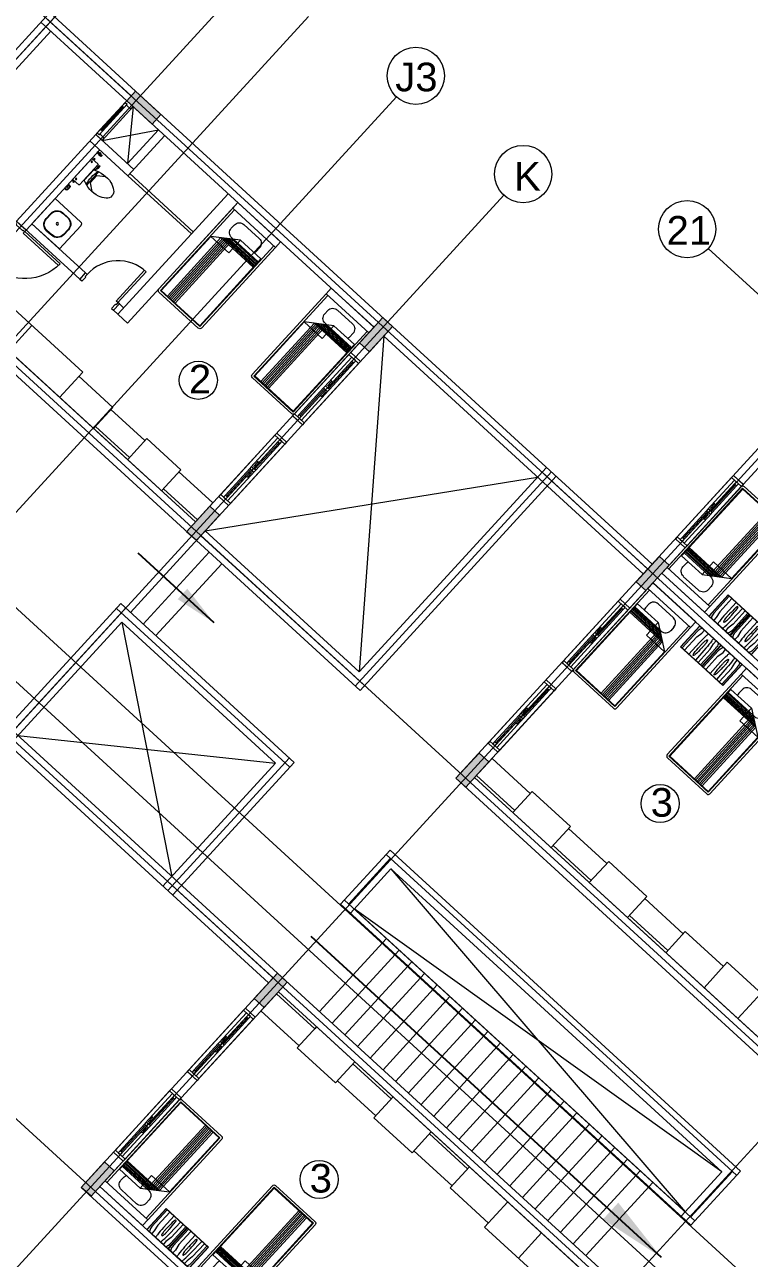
# Model space of a CAD drawing. Header units: metres. Extents: x 750 to 3116, y -341 to 1465.
# Drawn here: x 1629.59 to 1642.23, y 1264.57 to 1286.1 of the extents above; entities that cross this region are included whole.
import ezdxf
from ezdxf.enums import TextEntityAlignment as Align

# ---------------------------------------------------------------- set-up
doc = ezdxf.new("R2010")
doc.units = ezdxf.units.M
doc.linetypes.add('ACAD_ISO02W100', pattern=[15, 12, -3])
for name, color, linetype, lineweight in [('A-Door', 254, 'Continuous', 5), ('Bathroom Door', 252, 'Continuous', 5), ('Bathroom fur', 252, 'Continuous', 5), ('Centre Line', 7, 'Continuous', 13), ('Column', 50, 'Continuous', 20), ('Cutout', 153, 'Continuous', 5), ('Door', 253, 'Continuous', 5), ('Furniture', 44, 'Continuous', 5), ('GUIDE LINE', 7, 'Continuous', 5), ('Hatch', 251, 'Continuous', 5), ('Hidden line', 251, 'Continuous', 5), ('Inverted beam', 252, 'Continuous', 5), ('Railing', 190, 'Continuous', 5), ('Stiarcase', 180, 'Continuous', 5), ('Wall ext', 20, 'Continuous', 18), ('WINDOW', 33, 'Continuous', 5)]:
    doc.layers.add(name, color=color, linetype=linetype, lineweight=lineweight)
doc.layers.add('Text', color=7, linetype='Continuous')
doc.styles.get("Standard").update_dxf_attribs({"font": 'arial.ttf'})
doc.styles.add('TEXT-DET', font='simplex.shx', dxfattribs={"width": 0.7})
doc.dimstyles.new('ISO-25', dxfattribs={"dimtxt": 2, "dimasz": 2, "dimexe": 1.25, "dimexo": 0.625, "dimgap": 1.5, "dimtad": 1, "dimtxsty": 'Standard', "dimblk": 'DOT', "dimcen": 1.5, "dimadec": 0, "dimazin": 0, "dimtfac": 1, "dimtmove": 0, "dimatfit": 3, "dimfxl": 0, "dimarcsym": 0})

# ---------------------------------------------------------------- blocks, each defined once
blk = doc.blocks.new('Water Closet')
at = {"layer": 'Bathroom fur', "linetype": 'Continuous', "lineweight": -3}
for p, q in [((1886.331, 447.871), (1886.35, 447.871)), ((1886.331, 447.851), (1886.35, 447.851)), ((1886.364, 447.861), (1886.346, 447.861)), ((1886.364, 447.861), (1886.349, 447.87)), ((1886.364, 447.861), (1886.349, 447.853)), ((1886.364, 447.861), (1886.355, 447.877)), ((1886.364, 447.861), (1886.355, 447.846)), ((1886.364, 447.861), (1886.364, 447.879)), ((1886.364, 447.861), (1886.364, 447.879)), ((1886.364, 447.861), (1886.364, 447.879)), ((1886.364, 447.861), (1886.364, 447.879)), ((1886.364, 447.861), (1886.364, 447.879)), ((1886.364, 447.861), (1886.364, 447.879)), ((1886.364, 447.861), (1886.364, 447.879)), ((1886.364, 447.861), (1886.364, 447.879)), ((1886.364, 447.861), (1886.364, 447.879)), ((1886.364, 447.861), (1886.364, 447.879)), ((1886.364, 447.861), (1886.364, 447.879)), ((1886.364, 447.861), (1886.364, 447.879)), ((1886.364, 447.861), (1886.373, 447.877)), ((1886.364, 447.861), (1886.379, 447.87)), ((1886.364, 447.861), (1886.381, 447.861)), ((1886.364, 447.861), (1886.379, 447.853)), ((1886.364, 447.861), (1886.373, 447.846)), ((1886.364, 447.861), (1886.364, 447.844)), ((1886.378, 447.871), (1886.416, 447.871)), ((1886.378, 447.851), (1886.416, 447.851)), ((1886.416, 447.851), (1886.416, 447.871))]:
    blk.add_line(p, q, dxfattribs=at)
at = {"layer": 'Bathroom fur', "linetype": 'ByBlock'}
for p, q in [((1886.152, 447.554), (1886.027, 447.644)), ((1886.217, 447.662), (1886.217, 447.713)), ((1886.239, 447.713), (1886.217, 447.713)), ((1886.217, 447.662), (1886.232, 447.625)), ((1886.232, 447.625), (1886.239, 447.625)), ((1886.239, 447.608), (1886.239, 447.713)), ((1886.239, 447.666), (1886.264, 447.666)), ((1886.239, 447.608), (1886.264, 447.608)), ((1886.264, 447.23), (1886.264, 447.703)), ((1886.407, 447.713), (1886.274, 447.713)), ((1886.39, 447.724), (1886.365, 447.724)), ((1886.365, 447.724), (1886.365, 447.715)), ((1886.39, 447.715), (1886.365, 447.715)), ((1886.387, 447.744), (1886.368, 447.744)), ((1886.368, 447.744), (1886.368, 447.724)), ((1886.387, 447.744), (1886.387, 447.724)), ((1886.39, 447.724), (1886.39, 447.715)), ((1886.416, 447.23), (1886.416, 447.703)), ((1886.152, 447.379), (1886.152, 447.554)), ((1886.256, 447.343), (1886.256, 447.59)), ((1886.152, 447.379), (1886.027, 447.288)), ((1886.407, 447.22), (1886.274, 447.22)), ((1886.365, 447.208), (1886.365, 447.218)), ((1886.39, 447.218), (1886.365, 447.218)), ((1886.39, 447.208), (1886.365, 447.208)), ((1886.368, 447.189), (1886.368, 447.208)), ((1886.387, 447.189), (1886.368, 447.189)), ((1886.387, 447.189), (1886.387, 447.208)), ((1886.39, 447.208), (1886.39, 447.218))]:
    blk.add_line(p, q, dxfattribs=at)
at = {"layer": 'Bathroom fur'}
for p, q in [((1886.356, 447.031), (1886.356, 447.081)), ((1886.366, 447.031), (1886.366, 447.081)), ((1886.416, 447.106), (1886.381, 447.106)), ((1886.416, 447.096), (1886.381, 447.096)), ((1886.416, 447.016), (1886.381, 447.016)), ((1886.416, 447.006), (1886.381, 447.006))]:
    blk.add_line(p, q, dxfattribs=at)
at = {"layer": 'Bathroom fur', "linetype": 'Continuous', "lineweight": -3}
blk.add_circle((1886.364, 447.861), 0.0175, dxfattribs=at)
at = {"layer": 'Bathroom fur', "linetype": 'ByBlock'}
for centre in [(1886.378, 447.669), (1886.378, 447.264)]:
    blk.add_circle(centre, 0.0123, dxfattribs=at)
at = {"layer": 'Bathroom fur', "linetype": 'Continuous', "lineweight": -3}
blk.add_arc((1886.331, 447.861), 0.01, 90.002, 270, dxfattribs=at)
at = {"layer": 'Bathroom fur', "linetype": 'ByBlock'}
for centre, radius, start, end in [((1886.035, 447.208), 0.446, 109.2942, 127.2549), ((1886.017, 447.095), 0.55, 64.2321, 103.6755), ((1884.672, 447.479), 1.501, 353.4552, 5.5271), ((1885.552, 447.472), 0.65, 345.9276, 13.0204), ((1886.274, 447.703), 0.00987, 90, 180), ((1886.407, 447.703), 0.00987, 0, 90), ((1885.835, 447.467), 0.119, 126.3794, 233.6206), ((1886.041, 447.728), 0.451, 232.2382, 250.1051), ((1886.017, 447.838), 0.55, 256.3245, 295.7679), ((1886.274, 447.23), 0.00987, 180, 270), ((1886.407, 447.23), 0.00987, 270, 0)]:
    blk.add_arc(centre, radius, start, end, dxfattribs=at)
at = {"layer": 'Bathroom fur'}
for centre, radius, start, end in [((1886.381, 447.081), 0.025, 90, 180), ((1886.381, 447.031), 0.025, 180, 270), ((1886.381, 447.081), 0.015, 90, 180), ((1886.381, 447.031), 0.015, 180, 270)]:
    blk.add_arc(centre, radius, start, end, dxfattribs=at)
at = {"layer": 'Bathroom fur', "style": 'TEXT-DET', "width": 0.6}
blk.add_text('1', height=0.06, dxfattribs=at).set_placement((1886.394, 447.07), align=Align.MIDDLE)
blk = doc.blocks.new('Nightstand')
at = {"layer": 'Furniture'}
for p, q in [((1879.838, 464.54), (1879.838, 464.04)), ((1880.338, 464.54), (1879.838, 464.54)), ((1879.843, 464.535), (1879.843, 464.045)), ((1880.333, 464.535), (1879.843, 464.535)), ((1879.869, 464.442), (1879.871, 464.467)), ((1879.869, 464.045), (1879.869, 464.442)), ((1879.929, 464.358), (1879.951, 464.469)), ((1879.951, 464.469), (1879.951, 464.535)), ((1880.074, 464.444), (1880.068, 464.44)), ((1880.08, 464.44), (1880.074, 464.444)), ((1880.226, 464.469), (1880.226, 464.535)), ((1880.248, 464.358), (1880.226, 464.469)), ((1880.308, 464.442), (1880.305, 464.467)), ((1880.308, 464.045), (1880.308, 464.442)), ((1880.333, 464.045), (1880.333, 464.535)), ((1880.338, 464.04), (1880.338, 464.54)), ((1879.929, 464.045), (1879.929, 464.358)), ((1879.997, 464.32), (1879.991, 464.045)), ((1880.147, 464.32), (1880.147, 464.045)), ((1880.248, 464.045), (1880.248, 464.358)), ((1879.838, 464.04), (1880.338, 464.04)), ((1879.843, 464.045), (1880.333, 464.045)), ((1880.068, 464.081), (1880.074, 464.077)), ((1880.074, 464.077), (1880.08, 464.081))]:
    blk.add_line(p, q, dxfattribs=at)
for centre, radius, start, end in [((1880.021, 464.452), 0.15, 146.5657, 174.2856), ((1881.576, 464.32), 1.578, 174.0179, 180), ((1880.825, 464.399), 0.823, 170.5074, 174.0179), ((1880.395, 464.345), 0.343, 169.4757, 175.5997), ((1880.197, 464.382), 0.142, 155.8434, 169.4757), ((1879.951, 464.382), 0.142, 10.5243, 24.1566), ((1879.753, 464.345), 0.343, 4.4003, 10.5243), ((1879.315, 464.399), 0.828, 5.9821, 9.4446), ((1878.564, 464.32), 1.583, 0, 5.9821), ((1880.156, 464.452), 0.15, 5.7144, 33.4343), ((1880.715, 464.32), 0.664, 175.5997, 180), ((1880.715, 464.32), 0.664, 180, 184.4003), ((1886.298, 464.381), 6.246, 181.0259, 182.4606), ((1873.85, 464.381), 6.246, 357.5394, 358.9741), ((1879.433, 464.32), 0.664, 0, 4.4003), ((1879.433, 464.32), 0.664, 355.5997, 0), ((1880.197, 464.139), 0.142, 190.5243, 204.1566), ((1879.951, 464.139), 0.142, 335.8434, 349.4757)]:
    blk.add_arc(centre, radius, start, end, dxfattribs=at)
blk = doc.blocks.new('Bed')
at = {"layer": 'Furniture', "linetype": 'Continuous'}
for p, q in [((1878.327, 465.952), (1879.337, 465.952)), ((1878.327, 465.817), (1878.327, 465.952)), ((1879.337, 465.952), (1879.337, 465.817)), ((1879.337, 465.817), (1878.327, 465.817)), ((1878.327, 463.909), (1878.327, 465.817)), ((1878.367, 463.909), (1878.367, 465.817)), ((1878.642, 465.742), (1879.002, 465.742)), ((1879.297, 465.817), (1879.297, 463.909)), ((1879.337, 465.817), (1879.337, 463.909)), ((1878.377, 465.499), (1878.862, 465.499)), ((1878.377, 463.919), (1878.377, 465.499)), ((1878.525, 465.544), (1878.525, 465.624)), ((1878.862, 465.499), (1879.287, 465.199)), ((1878.862, 465.199), (1878.862, 465.499)), ((1879.12, 465.624), (1879.12, 465.544)), ((1878.962, 465.429), (1878.377, 465.429)), ((1878.992, 465.407), (1878.377, 465.407)), ((1879.022, 465.386), (1878.377, 465.386)), ((1879.052, 465.365), (1878.377, 465.365)), ((1879.082, 465.344), (1878.377, 465.344)), ((1879.112, 465.323), (1878.377, 465.323)), ((1879.142, 465.302), (1878.377, 465.302)), ((1878.962, 463.919), (1878.962, 465.429)), ((1879.002, 465.427), (1878.965, 465.427)), ((1878.992, 463.919), (1878.992, 465.407)), ((1879.022, 463.919), (1879.022, 465.386)), ((1879.052, 463.919), (1879.052, 465.365)), ((1879.082, 463.919), (1879.082, 465.344)), ((1879.112, 463.919), (1879.112, 465.323)), ((1879.142, 463.919), (1879.142, 465.302)), ((1879.287, 465.199), (1878.862, 465.199)), ((1879.287, 465.199), (1879.287, 463.919)), ((1879.297, 463.909), (1878.367, 463.909)), ((1879.297, 463.869), (1878.367, 463.869)), ((1879.287, 463.919), (1878.377, 463.919))]:
    blk.add_line(p, q, dxfattribs=at)
for centre, radius, start, end in [((1878.642, 465.624), 0.117, 90, 180), ((1879.002, 465.624), 0.117, 360, 90), ((1878.642, 465.544), 0.117, 180.0006, 202.5189), ((1879.002, 465.544), 0.117, 270, 0), ((1878.367, 463.909), 0.04, 180, 270), ((1879.297, 463.909), 0.04, 270, 0)]:
    blk.add_arc(centre, radius, start, end, dxfattribs=at)
blk = doc.blocks.new('Wash bashin')
at = {"layer": 'Bathroom fur', "ltscale": 0.35}
for p, q in [((1884.117, 437.933), (1884.717, 437.933)), ((1884.717, 437.333), (1884.717, 437.933)), ((1884.067, 437.333), (1884.067, 437.883)), ((1884.067, 437.333), (1884.717, 437.333))]:
    blk.add_line(p, q, dxfattribs=at)
at = {"layer": 'Bathroom fur'}
for p, q in [((1884.327, 437.838), (1884.447, 437.838)), ((1884.327, 437.83), (1884.447, 437.83)), ((1884.177, 437.568), (1884.177, 437.688)), ((1884.185, 437.568), (1884.185, 437.688)), ((1884.589, 437.688), (1884.589, 437.568)), ((1884.597, 437.688), (1884.597, 437.568)), ((1884.447, 437.426), (1884.327, 437.426)), ((1884.447, 437.418), (1884.327, 437.418))]:
    blk.add_line(p, q, dxfattribs=at)
blk.add_circle((1884.392, 437.633), 0.0225, dxfattribs=at)
at = {"layer": 'Bathroom fur', "ltscale": 0.35}
blk.add_arc((1884.117, 437.883), 0.05, 90, 180, dxfattribs=at)
at = {"layer": 'Bathroom fur'}
for centre, radius, start, end in [((1884.327, 437.688), 0.15, 90, 180), ((1884.327, 437.688), 0.142, 90, 180), ((1884.447, 437.688), 0.15, 0, 90), ((1884.447, 437.688), 0.142, 0, 90), ((1884.327, 437.568), 0.15, 180, 270), ((1884.327, 437.568), 0.142, 180, 270), ((1884.447, 437.568), 0.15, 270, 0), ((1884.447, 437.568), 0.142, 270, 0)]:
    blk.add_arc(centre, radius, start, end, dxfattribs=at)
blk = doc.blocks.new('Door 900')
at = {"layer": 'A-Door'}
for points in [[(29934124, 12198491), (29934164, 12198491), (29934164, 12198476), (29934239, 12198476), (29934314, 12198476), (29934314, 12198491), (29934354, 12198491), (29934354, 12198524), (29934239, 12198524), (29934124, 12198524)], [(29934164, 12197672), (29934314, 12197672), (29934314, 12197658), (29934354, 12197658), (29934354, 12197624), (29934239, 12197624), (29934124, 12197624), (29934124, 12197658), (29934164, 12197658)]]:
    blk.add_lwpolyline(points, close=True, dxfattribs=at)
blk.add_lwpolyline([(29935187, 12197658), (29934354, 12197658), (29934354, 12197698), (29935185, 12197698)], dxfattribs=at)
blk.add_arc((29934327, 12197631), 860, 1.7769, 88.2024, dxfattribs=at)
blk = doc.blocks.new('Door1')
at = {"layer": 'Bathroom Door'}
for p, q in [((1900.586, 444.886), (1899.856, 444.886)), ((1900.586, 444.846), (1899.857, 444.846))]:
    blk.add_line(p, q, dxfattribs=at)
for points in [[(1900.736, 444.921), (1900.586, 444.921), (1900.586, 444.886), (1900.636, 444.886), (1900.636, 444.871), (1900.736, 444.871), (1900.736, 444.921)], [(1900.586, 444.886), (1900.586, 444.846)], [(1900.736, 444.121), (1900.586, 444.121), (1900.586, 444.156), (1900.636, 444.156), (1900.636, 444.171), (1900.736, 444.171), (1900.736, 444.121)]]:
    blk.add_lwpolyline(points, dxfattribs=at)
blk.add_arc((1900.586, 444.886), 0.73, 180, 270, dxfattribs=at)
blk = doc.blocks.new('WINODO1')
at = {"layer": 'WINDOW', "linetype": 'Continuous'}
for p, q in [((2471212540, 936769700), (2471212491, 936769700)), ((2471212491, 936769700), (2471212491, 936769470)), ((2471212540, 936769700), (2471212540, 936769470)), ((2471213991, 936769700), (2471213943, 936769700)), ((2471213943, 936769700), (2471213943, 936769470)), ((2471213991, 936769700), (2471213991, 936769470)), ((2471212540, 936769470), (2471212491, 936769470)), ((2471213991, 936769470), (2471213943, 936769470))]:
    blk.add_line(p, q, dxfattribs=at)
at = {"layer": 'WINDOW'}
for p, q in [((2471212540, 936769700), (2471213943, 936769700)), ((2471212588, 936769633), (2471213217, 936769633)), ((2471212588, 936769585), (2471213217, 936769585)), ((2471213241, 936769633), (2471213943, 936769633)), ((2471213266, 936769585), (2471213895, 936769585)), ((2471213290, 936769609), (2471213394, 936769609)), ((2471213241, 936769537), (2471212540, 936769537)), ((2471212540, 936769470), (2471213943, 936769470)), ((2471213193, 936769561), (2471213089, 936769561)), ((2471213266, 936769537), (2471213895, 936769537))]:
    blk.add_line(p, q, dxfattribs=at)
at = {"layer": 'WINDOW', "color": 4}
blk.add_line((2471212588, 936769609), (2471213217, 936769609), dxfattribs=at)
at = {"layer": 'WINDOW', "color": 4, "true_color": 0x1fffff}
blk.add_line((2471213266, 936769561), (2471213895, 936769561), dxfattribs=at)
at = {"layer": 'WINDOW'}
for points in [[(2471212540, 936769585), (2471212588, 936769585), (2471212588, 936769633), (2471212540, 936769633)], [(2471213217, 936769585), (2471213266, 936769585), (2471213266, 936769633), (2471213217, 936769633)], [(2471213217, 936769537), (2471213266, 936769537), (2471213266, 936769585), (2471213217, 936769585)], [(2471213406, 936769609), (2471213394, 936769616), (2471213394, 936769602)], [(2471213895, 936769537), (2471213943, 936769537), (2471213943, 936769585), (2471213895, 936769585)], [(2471213076, 936769561), (2471213089, 936769568), (2471213089, 936769554)]]:
    blk.add_lwpolyline(points, close=True, dxfattribs=at)
blk = doc.blocks.new('_Dot')
at = {"color": 0, "linetype": 'ByBlock', "lineweight": -2}
blk.add_line((-0.5, 0), (-1, 0), dxfattribs=at)
at = {"color": 0, "linetype": 'ByBlock', "const_width": 0.5}
blk.add_lwpolyline([(-0.25, 0, 1), (0.25, 0, 1)], format="xyb", close=True, dxfattribs=at)
blk = doc.blocks.new('700mm Door')
at = {"layer": 'Door'}
for points in [[(11493508.327, 4446107.926), (11493508.287, 4446107.926), (11493508.287, 4446107.776), (11493508.344, 4446107.776), (11493508.344, 4446107.868), (11493508.344, 4446107.88), (11493508.327, 4446107.88)], [(11493508.327, 4446107.88), (11493508.413, 4446107.88), (11493508.413, 4446107.926), (11493508.327, 4446107.926)], [(11493508.413, 4446107.891), (11493508.961, 4446107.891), (11493508.961, 4446107.914), (11493508.413, 4446107.914)], [(11493509.047, 4446107.88), (11493508.961, 4446107.88), (11493508.961, 4446107.926), (11493509.047, 4446107.926)], [(11493509.047, 4446107.926), (11493509.047, 4446107.88), (11493509.03, 4446107.88), (11493509.03, 4446107.868), (11493509.03, 4446107.776), (11493509.087, 4446107.776), (11493509.087, 4446107.926)]]:
    blk.add_lwpolyline(points, close=True, dxfattribs=at)
at = {"layer": 'Door', "color": 1}
blk.add_lwpolyline([(11493508.413, 4446107.88), (11493508.961, 4446107.88), (11493508.961, 4446107.926), (11493508.413, 4446107.926)], close=True, dxfattribs=at)

msp = doc.modelspace()

# ---------------------------------------------------------------- hatches: boundary and pattern name
at = {"layer": 'Hatch', "transparency": 33554687}
h = msp.add_hatch(color=256, dxfattribs=at)
h.dxf.hatch_style = 1
h.paths.add_polyline_path([(1646.175, 1258.901), (1646.005, 1259.057), (1645.846, 1258.883), (1645.755, 1258.784), (1645.6, 1258.614), (1645.769, 1258.459)])
h.paths.add_polyline_path([(1641.884, 1262.33), (1641.441, 1262.735), (1641.286, 1262.566), (1641.728, 1262.16)])
h.paths.add_polyline_path([(1645.004, 1266.285), (1644.835, 1266.44), (1644.43, 1265.998), (1644.599, 1265.842)])
h.paths.add_polyline_path([(1649.318, 1262.334), (1649.149, 1262.489), (1648.743, 1262.046), (1648.913, 1261.891)])
h.paths.add_polyline_path([(1652.587, 1265.902), (1652.417, 1266.057), (1652.384, 1266.021), (1652.292, 1265.921), (1652.012, 1265.615), (1652.182, 1265.46)])
h.paths.add_polyline_path([(1655.856, 1269.471), (1655.686, 1269.626), (1655.281, 1269.183), (1655.45, 1269.028)])
h.paths.add_polyline_path([(1659.124, 1273.039), (1658.955, 1273.194), (1658.921, 1273.158), (1658.83, 1273.058), (1658.549, 1272.752), (1658.719, 1272.597)])
h.paths.add_polyline_path([(1661.826, 1276.876), (1661.67, 1276.707), (1662.113, 1276.302), (1662.268, 1276.471)])
h.paths.add_polyline_path([(1657.785, 1280.578), (1657.629, 1280.408), (1658.072, 1280.003), (1658.227, 1280.173)])
h.paths.add_polyline_path([(1652.746, 1278.631), (1652.591, 1278.461), (1653.033, 1278.056), (1653.189, 1278.225)])
h.paths.add_polyline_path([(1654.516, 1277.009), (1654.361, 1276.84), (1654.803, 1276.435), (1654.958, 1276.604)])
h.paths.add_polyline_path([(1650.045, 1274.793), (1649.875, 1274.948), (1649.47, 1274.506), (1649.64, 1274.351)])
h.paths.add_polyline_path([(1651.542, 1273.422), (1651.372, 1273.577), (1650.967, 1273.135), (1651.137, 1272.98)])
h.paths.add_polyline_path([(1647.979, 1269.872), (1647.823, 1269.703), (1648.266, 1269.297), (1648.421, 1269.467)])
h.paths.add_polyline_path([(1646.209, 1271.493), (1646.053, 1271.324), (1646.496, 1270.919), (1646.651, 1271.088), (1646.541, 1271.189)])
h.paths.add_polyline_path([(1647.245, 1283.669), (1647.076, 1283.825), (1646.67, 1283.382), (1646.84, 1283.227), (1646.999, 1283.4), (1647.09, 1283.5)])
h.paths.add_polyline_path([(1644.101, 1280.237), (1643.932, 1280.393), (1643.527, 1279.95), (1643.696, 1279.795)])
h.paths.add_polyline_path([(1640.833, 1276.669), (1640.663, 1276.824), (1640.258, 1276.382), (1640.427, 1276.226)])
h.paths.add_polyline_path([(1637.689, 1273.237), (1637.519, 1273.392), (1637.114, 1272.95), (1637.284, 1272.794)])
h.paths.add_polyline_path([(1643.632, 1267.792), (1643.463, 1267.948), (1643.058, 1267.505), (1643.227, 1267.35)])
h.paths.add_polyline_path([(1634.17, 1269.395), (1634.001, 1269.551), (1633.595, 1269.108), (1633.765, 1268.953)])
h.paths.add_polyline_path([(1640.114, 1263.951), (1639.944, 1264.106), (1639.539, 1263.664), (1639.709, 1263.509)])
h.paths.add_polyline_path([(1631.152, 1266.1), (1630.982, 1266.255), (1630.577, 1265.812), (1630.746, 1265.657)])
h.paths.add_polyline_path([(1636.403, 1260.788), (1636.247, 1260.618), (1636.69, 1260.213), (1636.845, 1260.383)])
h.paths.add_polyline_path([(1636.008, 1280.837), (1635.839, 1280.992), (1635.433, 1280.55), (1635.603, 1280.395)])
h.paths.add_polyline_path([(1632.989, 1277.541), (1632.82, 1277.697), (1632.415, 1277.254), (1632.584, 1277.099)])
h.paths.add_polyline_path([(1628.506, 1281.648), (1628.101, 1281.206), (1628.27, 1281.05), (1628.676, 1281.493)])
h.paths.add_polyline_path([(1631.525, 1284.944), (1631.369, 1284.774), (1631.812, 1284.369), (1631.967, 1284.538)])
h.paths.add_polyline_path([(1626.486, 1282.996), (1626.331, 1282.827), (1626.773, 1282.421), (1626.929, 1282.591)])
h.paths.add_polyline_path([(1623.218, 1279.428), (1623.062, 1279.258), (1623.505, 1278.853), (1623.66, 1279.022)])
h.paths.add_polyline_path([(1619.143, 1283.411), (1618.973, 1283.566), (1618.568, 1283.124), (1618.738, 1282.968)])
h.paths.add_polyline_path([(1622.117, 1286.998), (1621.962, 1286.829), (1622.404, 1286.423), (1622.56, 1286.593)])
h.paths.add_polyline_path([(1615.874, 1279.842), (1615.705, 1279.998), (1615.299, 1279.555), (1615.469, 1279.4)])
h.paths.add_polyline_path([(1612.731, 1276.41), (1612.561, 1276.566), (1612.156, 1276.123), (1612.325, 1275.968)])
h.paths.add_polyline_path([(1617.203, 1272.314), (1616.798, 1271.871), (1616.967, 1271.716), (1617.373, 1272.158)])
h.paths.add_polyline_path([(1619.949, 1275.859), (1619.794, 1275.69), (1620.236, 1275.284), (1620.391, 1275.454), (1620.281, 1275.555)])
h.paths.add_polyline_path([(1626.327, 1270.268), (1626.157, 1270.423), (1625.752, 1269.981), (1625.922, 1269.825)])
h.paths.add_polyline_path([(1621.719, 1274.238), (1621.563, 1274.069), (1622.006, 1273.663), (1622.161, 1273.833)])
h.paths.add_polyline_path([(1624.987, 1277.807), (1624.832, 1277.637), (1625.274, 1277.232), (1625.43, 1277.401)])
h.paths.add_polyline_path([(1629.301, 1273.855), (1628.896, 1273.413), (1629.066, 1273.257), (1629.471, 1273.7)])
h.paths.add_polyline_path([(1623.058, 1266.699), (1622.889, 1266.855), (1622.483, 1266.412), (1622.653, 1266.257)])
h.paths.add_polyline_path([(1619.915, 1263.267), (1619.745, 1263.423), (1619.34, 1262.98), (1619.509, 1262.825)])
h.paths.add_polyline_path([(1615.181, 1267.101), (1615.026, 1266.931), (1615.468, 1266.526), (1615.624, 1266.696)])
h.paths.add_polyline_path([(1618.745, 1270.651), (1618.575, 1270.806), (1618.17, 1270.364), (1618.339, 1270.208)])
h.paths.add_polyline_path([(1613.411, 1268.722), (1613.256, 1268.553), (1613.699, 1268.147), (1613.854, 1268.317)])
h.paths.add_polyline_path([(1609.042, 1272.724), (1608.887, 1272.555), (1609.329, 1272.149), (1609.485, 1272.319)])
h.paths.add_polyline_path([(1605.774, 1269.156), (1605.618, 1268.986), (1606.061, 1268.581), (1606.216, 1268.75)])

# ---------------------------------------------------------------- linework, layer by layer
at = {"layer": 'Bathroom fur'}
for p, q in [((1631.391, 1283.466), (1632.498, 1282.452)), ((1631.425, 1283.503), (1632.531, 1282.489))]:
    msp.add_line(p, q, dxfattribs=at)
at = {"layer": 'Centre Line', "color": 30, "true_color": 0xf26722}
for p, q in [((1654.597, 1263.654), (1623.096, 1292.508)), ((1652.455, 1289.528), (1628.635, 1263.523)), ((1651.328, 1260.086), (1619.827, 1288.94)), ((1632.139, 1288.449), (1605.05, 1258.876)), ((1633.636, 1287.078), (1606.547, 1257.504)), ((1649.228, 1257.793), (1617.727, 1286.647)), ((1634.543, 1286.247), (1607.454, 1256.674)), ((1648.059, 1256.517), (1616.559, 1285.371)), ((1636.077, 1284.843), (1608.988, 1255.269)), ((1658.399, 1284.084), (1634.579, 1258.078)), ((1637.95, 1283.127), (1610.861, 1253.553)), ((1657.865, 1267.223), (1641.517, 1282.198)), ((1644.79, 1252.949), (1629.18, 1267.248))]:
    msp.add_line(p, q, dxfattribs=at)
at = {"layer": 'Centre Line', "color": 3, "true_color": 0x1fff1f}
msp.add_lwpolyline([(1589.677, 1286.066), (1612.323, 1265.323), (1624.767, 1278.909), (1647.479, 1258.105)], dxfattribs=at)
at = {"layer": 'Centre Line', "color": 30, "true_color": 0xf26722}
for centre in [(1636.414, 1285.211), (1638.287, 1283.496), (1641.148, 1282.535)]:
    msp.add_circle(centre, 0.5, dxfattribs=at)
at = {"layer": 'Column'}
for points in [[(1631.812, 1284.369), (1631.369, 1284.774), (1631.525, 1284.944), (1631.967, 1284.538), (1631.812, 1284.369)], [(1635.433, 1280.55), (1635.839, 1280.992), (1636.008, 1280.837), (1635.603, 1280.395), (1635.433, 1280.55)], [(1632.415, 1277.254), (1632.82, 1277.697), (1632.989, 1277.541), (1632.584, 1277.099), (1632.415, 1277.254)], [(1640.258, 1276.382), (1640.663, 1276.824), (1640.833, 1276.669), (1640.427, 1276.226), (1640.258, 1276.382)], [(1637.114, 1272.95), (1637.519, 1273.392), (1637.689, 1273.237), (1637.284, 1272.794), (1637.114, 1272.95)], [(1633.595, 1269.108), (1634.001, 1269.551), (1634.17, 1269.395), (1633.765, 1268.953), (1633.595, 1269.108)], [(1630.577, 1265.812), (1630.982, 1266.255), (1631.152, 1266.1), (1630.746, 1265.657), (1630.577, 1265.812)]]:
    msp.add_lwpolyline(points, dxfattribs=at)
at = {"layer": 'Cutout'}
for p, q in [((1631.48, 1284.673), (1631.382, 1283.678)), ((1630.94, 1284.083), (1631.922, 1284.268)), ((1635.853, 1280.667), (1635.426, 1274.808)), ((1632.739, 1277.268), (1638.539, 1278.207)), ((1631.281, 1275.676), (1632.157, 1271.239)), ((1629.471, 1273.7), (1633.967, 1273.215)), ((1635.98, 1271.371), (1641.113, 1265.382)), ((1641.754, 1266.082), (1635.339, 1270.671))]:
    msp.add_line(p, q, dxfattribs=at)
at = {"layer": 'Furniture'}
msp.add_line((1628.831, 1281.662), (1630.601, 1280.041), dxfattribs=at)
for points in [[(1632.57, 1277.424), (1628.426, 1281.22), (1628.831, 1281.662)], [(1629.716, 1280.852), (1629.311, 1280.409)], [(1630.601, 1280.041), (1630.195, 1279.599)], [(1630.533, 1279.967), (1631.127, 1279.424), (1630.789, 1279.055)], [(1631.093, 1279.387), (1631.687, 1278.843)], [(1630.789, 1279.055), (1630.823, 1279.092), (1631.416, 1278.548)], [(1631.383, 1278.511), (1631.72, 1278.88), (1632.314, 1278.336), (1631.976, 1277.968)], [(1632.28, 1278.299), (1632.874, 1277.756), (1632.57, 1277.424)], [(1632.01, 1278.004), (1632.604, 1277.461)], [(1638.41, 1272.684), (1637.743, 1273.296), (1637.439, 1272.964)], [(1638.14, 1272.389), (1637.473, 1273.001), (1637.439, 1272.964), (1643.213, 1267.675)], [(1638.774, 1271.741), (1639.111, 1272.11), (1638.444, 1272.721), (1638.106, 1272.352)], [(1639.745, 1271.462), (1639.078, 1272.073)], [(1639.475, 1271.167), (1638.808, 1271.778)], [(1640.108, 1270.519), (1640.446, 1270.887), (1639.779, 1271.499), (1639.441, 1271.13)], [(1641.08, 1270.239), (1640.412, 1270.85)], [(1640.81, 1269.944), (1640.142, 1270.555), (1640.108, 1270.519)], [(1641.781, 1269.665), (1641.114, 1270.276), (1640.776, 1269.907)], [(1641.443, 1269.296), (1641.848, 1269.739), (1643.618, 1268.117)], [(1634.378, 1268.283), (1633.711, 1268.894), (1634.015, 1269.226)], [(1634.682, 1268.614), (1634.649, 1268.577), (1633.981, 1269.189)], [(1634.015, 1269.226), (1639.789, 1263.937)], [(1642.033, 1268.756), (1642.438, 1269.198)], [(1635.35, 1268.003), (1635.012, 1267.634), (1634.345, 1268.246), (1634.682, 1268.614)], [(1635.983, 1267.355), (1635.316, 1267.966)], [(1635.713, 1267.06), (1635.046, 1267.671)], [(1636.684, 1266.78), (1636.347, 1266.412), (1635.679, 1267.023), (1636.017, 1267.392)], [(1637.352, 1266.169), (1637.318, 1266.132), (1636.651, 1266.744)], [(1637.048, 1265.837), (1636.38, 1266.449)], [(1637.681, 1265.189), (1637.014, 1265.801), (1637.352, 1266.169)], [(1638.019, 1265.558), (1637.614, 1265.115), (1639.384, 1263.494)], [(1638.609, 1265.018), (1638.204, 1264.575)]]:
    msp.add_lwpolyline(points, dxfattribs=at)
at = {"layer": 'GUIDE LINE'}
for centre in [(1632.618, 1279.897), (1640.676, 1272.51), (1634.726, 1265.95)]:
    msp.add_circle(centre, 0.333, dxfattribs=at)
at = {"layer": 'Hidden line'}
for p, q in [((1630.829, 1284.184), (1631.369, 1284.774)), ((1630.94, 1284.083), (1631.48, 1284.673))]:
    msp.add_line(p, q, dxfattribs=at)
at = {"layer": 'Inverted beam'}
for p, q in [((1628.13, 1284.243), (1630.028, 1286.315)), ((1630.028, 1286.315), (1631.525, 1284.944)), ((1628.145, 1283.918), (1630.042, 1285.99)), ((1629.872, 1286.145), (1631.369, 1284.774)), ((1631.436, 1275.845), (1632.739, 1277.268)), ((1631.657, 1275.643), (1632.805, 1276.896)), ((1631.878, 1275.44), (1633.027, 1276.694)), ((1634.001, 1269.551), (1629.301, 1273.855))]:
    msp.add_line(p, q, dxfattribs=at)
for points in [[(1636.008, 1280.837), (1640.538, 1276.688), (1640.383, 1276.518), (1635.853, 1280.667), (1636.008, 1280.837)], [(1638.695, 1278.376), (1635.426, 1274.808), (1632.739, 1277.268)], [(1632.584, 1277.099), (1635.44, 1274.483), (1638.864, 1278.221)], [(1629.301, 1273.855), (1631.266, 1276.001), (1634.292, 1273.229), (1632.171, 1270.914)], [(1631.281, 1275.676), (1629.315, 1273.53), (1633.845, 1269.381), (1634.001, 1269.551)], [(1632.002, 1271.07), (1633.967, 1273.215), (1631.281, 1275.676)], [(1635.102, 1270.753), (1635.271, 1270.597), (1635.98, 1271.371), (1641.754, 1266.082), (1641.045, 1265.308), (1641.215, 1265.153), (1642.079, 1266.096), (1635.966, 1271.696), (1635.102, 1270.753)]]:
    msp.add_lwpolyline(points, dxfattribs=at)
at = {"layer": 'Railing'}
for p, q in [((1628.06, 1283.996), (1630.113, 1286.237)), ((1629.95, 1286.23), (1631.447, 1284.859)), ((1638.779, 1278.299), (1635.355, 1274.56)), ((1640.46, 1276.603), (1638.617, 1278.291)), ((1632.662, 1277.184), (1635.518, 1274.568)), ((1629.386, 1273.778), (1631.351, 1275.923)), ((1634.214, 1273.144), (1631.189, 1275.916)), ((1632.087, 1270.992), (1634.207, 1273.307)), ((1635.102, 1270.753), (1635.966, 1271.696)), ((1642.011, 1266.023), (1635.898, 1271.622)), ((1642.079, 1266.096), (1635.966, 1271.696)), ((1635.243, 1270.759), (1635.972, 1271.555)), ((1633.923, 1269.466), (1632.08, 1271.154)), ((1635.102, 1270.753), (1641.215, 1265.153)), ((1635.169, 1270.826), (1641.282, 1265.227)), ((1641.209, 1265.294), (1641.938, 1266.09)), ((1641.215, 1265.153), (1642.079, 1266.096))]:
    msp.add_line(p, q, dxfattribs=at)
at = {"layer": 'Stiarcase'}
for p, q in [((1635.903, 1270.154), (1634.734, 1268.879)), ((1636.124, 1269.952), (1634.956, 1268.676)), ((1636.345, 1269.749), (1635.177, 1268.473)), ((1636.567, 1269.546), (1635.398, 1268.271)), ((1636.788, 1269.344), (1635.619, 1268.068)), ((1637.009, 1269.141), (1635.841, 1267.865)), ((1637.23, 1268.938), (1636.062, 1267.663)), ((1637.452, 1268.736), (1636.283, 1267.46)), ((1637.673, 1268.533), (1636.504, 1267.257)), ((1637.894, 1268.331), (1636.725, 1267.055)), ((1638.115, 1268.128), (1636.947, 1266.852))]:
    msp.add_line(p, q, dxfattribs=at)
at = {"layer": 'Stiarcase', "ltscale": 40}
msp.add_line((1638.336, 1267.925), (1637.168, 1266.65), dxfattribs=at)
at = {"layer": 'Stiarcase', "linetype": 'ACAD_ISO02W100', "ltscale": 40}
for p, q in [((1638.558, 1267.723), (1637.389, 1266.447)), ((1638.779, 1267.52), (1637.61, 1266.244)), ((1639, 1267.317), (1637.832, 1266.042)), ((1639.221, 1267.115), (1638.053, 1265.839)), ((1639.443, 1266.912), (1638.274, 1265.636)), ((1639.664, 1266.709), (1638.495, 1265.434)), ((1639.885, 1266.507), (1638.716, 1265.231)), ((1640.106, 1266.304), (1638.938, 1265.028)), ((1640.327, 1266.102), (1639.159, 1264.826)), ((1640.549, 1265.899), (1639.38, 1264.623))]:
    msp.add_line(p, q, dxfattribs=at)
at = {"layer": 'Wall ext'}
for p, q in [((1631.369, 1284.774), (1631.525, 1284.944)), ((1631.525, 1284.944), (1636.008, 1280.837)), ((1631.369, 1284.774), (1635.683, 1280.823)), ((1631.922, 1284.268), (1631.382, 1283.678)), ((1629.444, 1282.672), (1630.829, 1284.184)), ((1631.391, 1283.466), (1630.728, 1284.074)), ((1631.493, 1283.576), (1630.829, 1284.184)), ((1632.033, 1284.166), (1631.391, 1283.466)), ((1630.897, 1283.918), (1629.614, 1282.517)), ((1647.076, 1283.825), (1637.114, 1272.95)), ((1633.139, 1283.153), (1631.214, 1281.051)), ((1633.309, 1282.998), (1631.384, 1280.896)), ((1630.55, 1281.659), (1629.444, 1282.672)), ((1630.652, 1281.77), (1629.715, 1282.628)), ((1630.652, 1281.77), (1630.55, 1281.659)), ((1628.101, 1281.206), (1632.584, 1277.099)), ((1632.57, 1277.424), (1628.426, 1281.22)), ((1631.242, 1281.23), (1631.14, 1281.119)), ((1631.384, 1280.896), (1631.14, 1281.119)), ((1631.315, 1281.162), (1631.242, 1281.23)), ((1635.683, 1280.823), (1632.57, 1277.424)), ((1636.008, 1280.837), (1632.584, 1277.099)), ((1635.278, 1280.38), (1635.448, 1280.225)), ((1640.708, 1276.532), (1643.821, 1279.931)), ((1634.265, 1279.274), (1634.434, 1279.119)), ((1633.988, 1278.972), (1634.158, 1278.817)), ((1642.126, 1278.081), (1641.957, 1278.236)), ((1632.975, 1277.866), (1633.145, 1277.711)), ((1641.113, 1276.975), (1640.943, 1277.13)), ((1646.651, 1271.088), (1640.708, 1276.532)), ((1640.552, 1276.363), (1637.439, 1272.964)), ((1646.496, 1270.919), (1640.552, 1276.363)), ((1640.147, 1275.92), (1639.978, 1276.076)), ((1639.134, 1274.814), (1638.964, 1274.969)), ((1638.857, 1274.512), (1638.688, 1274.668)), ((1637.844, 1273.406), (1637.675, 1273.562)), ((1643.227, 1267.35), (1637.114, 1272.95)), ((1637.439, 1272.964), (1643.213, 1267.675)), ((1635.339, 1270.671), (1641.113, 1265.382)), ((1630.577, 1265.812), (1634.001, 1269.551)), ((1640.114, 1263.951), (1634.001, 1269.551)), ((1630.902, 1265.827), (1634.015, 1269.226)), ((1634.015, 1269.226), (1639.789, 1263.937)), ((1633.61, 1268.783), (1633.44, 1268.939)), ((1632.597, 1267.677), (1632.427, 1267.832)), ((1632.32, 1267.375), (1632.15, 1267.531)), ((1631.307, 1266.269), (1631.137, 1266.424)), ((1636.69, 1260.213), (1630.577, 1265.812)), ((1636.845, 1260.383), (1630.902, 1265.827))]:
    msp.add_line(p, q, dxfattribs=at)

# ---------------------------------------------------------------- block references
at = {"xscale": -1}
for name, p, rotation in [('Bed', (2704.418, -329.995), 317.5109696399222), ('Bed', (2706.048, -331.488), 317.5109696399222), ('Bed', (570.343, 2888.843), 137.5109696397367), ('Nightstand', (2714.172, -337.014), 317.5109696397367), ('Nightstand', (2714.541, -337.352), 317.5109696397367), ('Bed', (560.537, 2878.137), 137.510969639765), ('Bed', (562.167, 2876.644), 137.510969639765)]:
    msp.add_blockref(name, p, dxfattribs=dict(at, rotation=rotation))
for name, p, rotation in [('Bed', (-59.265, 2201.481), 317.5109696397367), ('Nightstand', (3341.873, 348.265), 137.5109696397367), ('Nightstand', (3342.242, 347.927), 137.5109696397367), ('Bed', (-57.636, 2199.988), 317.5109696397367), ('Nightstand', (3332.067, 337.559), 137.5109696397652), ('Nightstand', (3332.436, 337.221), 137.5109696397652)]:
    msp.add_blockref(name, p, dxfattribs=dict(rotation=rotation))
at = {"layer": 'A-Door', "xscale": -0.0009999999999999996, "yscale": 0.001, "zscale": 0.001, "rotation": 137.510969639692}
msp.add_blockref('Door 900', (-12205.305, 30496.257), dxfattribs=at)
at = {"layer": 'Bathroom Door', "rotation": 227.510969640085}
msp.add_blockref('Door1', (2586.903, 2983.255), dxfattribs=at)
at = {"layer": 'Bathroom fur', "xscale": -1, "rotation": 317.5109696399222}
for name, p in [('Water Closet', (2719.409, -320.557)), ('Wash bashin', (2724.122, -312.895))]:
    msp.add_blockref(name, p, dxfattribs=at)
at = {"layer": 'Cutout', "rotation": 47.5109696707334}
msp.add_blockref('700mm Door', (-4483058.653, -11477224.808), dxfattribs=at)
at = {"layer": 'WINDOW', "linetype": 'Continuous', "xscale": 0.001, "yscale": 0.001, "zscale": 0.001, "rotation": 47.51096963974634}
for p in [(-976763.613, -2453749.492), (-976764.902, -2453750.9), (-976756.934, -2453751.636), (-976758.913, -2453753.796), (-976760.203, -2453755.204), (-976765.451, -2453760.934), (-976766.74, -2453762.341)]:
    msp.add_blockref('WINODO1', p, dxfattribs=at)

# ---------------------------------------------------------------- texts
at = {"layer": 'Text', "color": 30, "true_color": 0xf26722, "char_height": 0.5, "attachment_point": 1}
for s, width, insert in [('J3', 0.5, (1636.055, 1285.44)), ('K', 0.83687, (1638.128, 1283.706)), ('21', 0.83687, (1640.789, 1282.764)), ('2', 3.12418, (1632.454, 1280.167)), ('3', 3.12418, (1640.512, 1272.78)), ('3', 3.12418, (1634.562, 1266.221))]:
    msp.add_mtext_dynamic_manual_height_columns(s, width=width, gutter_width=12.5, heights=[0], dxfattribs=dict(at, insert=insert))

# ---------------------------------------------------------------- leaders
for points, override in [([(1632.895, 1275.662), (1631.568, 1276.877)], {"dimasz": 0.75}), ([(1640.698, 1264.589), (1634.585, 1270.188)], {"dimasz": 1.2})]:
    msp.add_leader(points, dimstyle='ISO-25', override=override)

doc.saveas('drawing.dxf')
